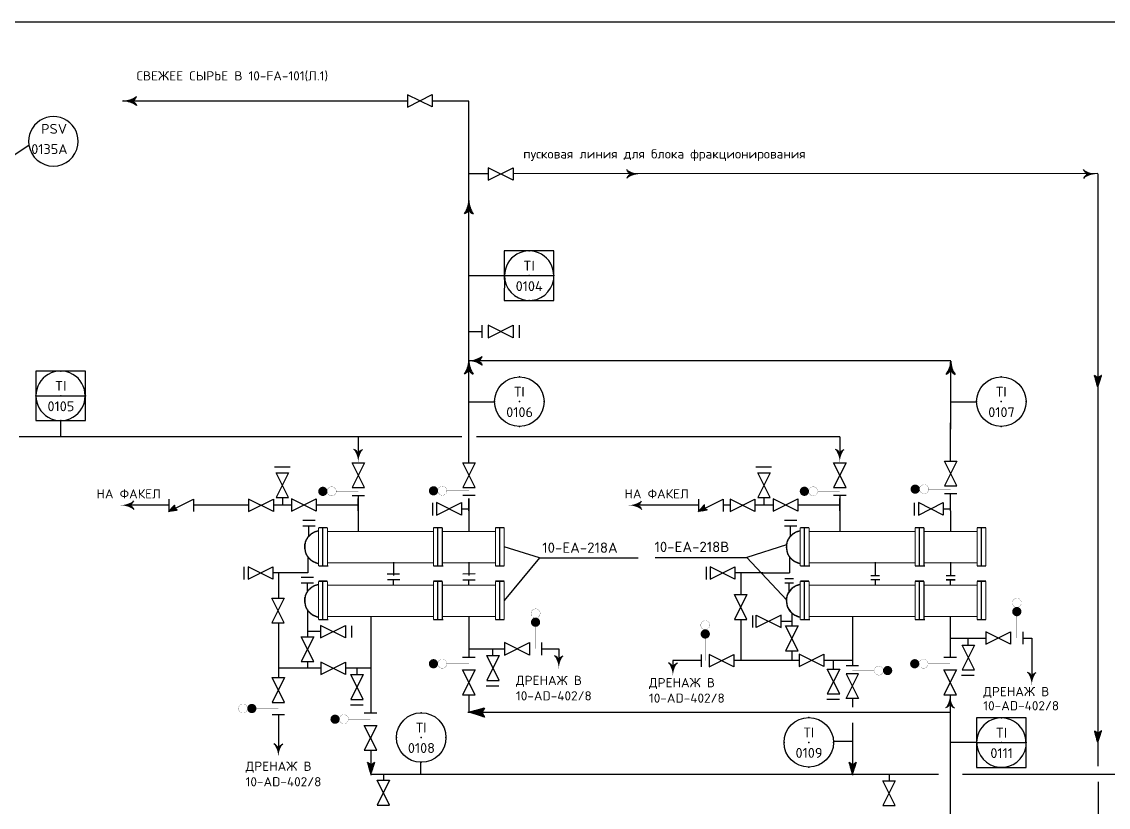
# Model space of a CAD drawing. Extents: x 78 to 490, y 181 to 404.
# Drawn here: x 94.97 to 110.33, y 199.97 to 211.07 of the extents above; entities that cross this region are included whole.
import ezdxf
from ezdxf.enums import TextEntityAlignment as Align

# ---------------------------------------------------------------- set-up
doc = ezdxf.new("R2010")
doc.units = 0
doc.linetypes.add('SDASH', pattern=[0.09375, 0.046875, -0.046875])
doc.layers.get('0').update_dxf_attribs({"linetype": 'CONTINUOUS'})
for name, color, linetype in [('1', 2, 'CONTINUOUS'), ('IN-ATTRIBS', 7, 'CONTINUOUS'), ('IN-EQUIPMENT', 7, 'CONTINUOUS'), ('IN-INST-TAP', 7, 'CONTINUOUS'), ('IN-INSTRUMENT', 7, 'SDASH'), ('IN-MAJ-PROC', 7, 'CONTINUOUS'), ('IN-MIN-PROC', 7, 'CONTINUOUS')]:
    doc.layers.add(name, color=color, linetype=linetype)
doc.styles.add('ATTRIBS', font='SIMPLEX', dxfattribs={"width": 0.8, "height": 0.125})
doc.styles.add('NARROW', font='simplex', dxfattribs={"width": 0.75, "height": 0.1})
doc.styles.add('S1', font='simplex.shx')
doc.styles.add('SIMPLEX', font='SIMPLEX.shx')
pattern_1 = [(45, (-89.60853014, -9.2580214), (-0.00022450640303, 0.00022450640303), []), (135, (-89.60853014, -9.2580214), (-0.00022450640303, -0.00022450640303), [])]

# ---------------------------------------------------------------- blocks, each defined once
blk = doc.blocks.new('BUBTEXT')
at = {"layer": 'IN-ATTRIBS'}
for p in [(0, 0.25), (-0.25, 0), (0, 0), (0.25, 0), (0, -0.25)]:
    blk.add_point(p, dxfattribs=at)
at = {"layer": 'IN-ATTRIBS', "flags": 1}
for tag, style, width, p in [('IDNUM', 'ATTRIBS', 0.8, (0.009, 0.584)), ('DWGNO', 'ATTRIBS', 0.8, (0.003, 0.447)), ('FILENO', 'ATTRIBS', 0.8, (-0.003, 0.311)), ('LOC', 'ATTRIBS', 0.8, (-0.08, -0.422)), ('SIG', 'ATTRIBS', 0.8, (-0.087, -0.563)), ('INSTALL', 'ATTRIBS', 0.8, (-0.087, -0.699)), ('SERV', 'ATTRIBS', 0.8, (-0.083, -0.838)), ('DATE', 'ATTRIBS', 0.8, (-0.088, -0.969)), ('DES', 'NARROW', 0.75, (-0.087, -1.102)), ('CSYS', 'NARROW', 0.75, (-0.087, -1.243))]:
    blk.add_attdef(tag, text='', height=0.1, dxfattribs=dict(at, style=style, width=width)).set_placement(p, align=Align.CENTER)
at = {"layer": 'IN-ATTRIBS', "style": 'ATTRIBS', "flags": 1}
blk.add_attdef('SYSCDI', text='', height=0.1, dxfattribs=at).set_placement((-0.312, 0.312), align=Align.RIGHT)
at = {"layer": 'IN-ATTRIBS', "style": 'S1'}
for tag, p in [('XT', (0.324, 0.257)), ('A1', (0.323, 0.115)), ('A2', (0.323, -0.035)), ('A3', (0.323, -0.185)), ('RES', (0.323, -0.342))]:
    blk.add_attdef(tag, p, '', height=0.1, dxfattribs=at)
at = {"layer": 'IN-ATTRIBS', "style": 'ATTRIBS'}
blk.add_attdef('SYSCDV', text='', height=0.1, dxfattribs=at).set_placement((-0.312, 0.141), align=Align.RIGHT)
at = {"layer": 'IN-ATTRIBS', "style": 'S1'}
for tag, p in [('INSTTYPE', (0, 0.05)), ('TAGNUM', (0.002, -0.156)), ('MD', (0.402, -0.565)), ('SZ', (0.402, -0.696))]:
    blk.add_attdef(tag, text='', height=0.1, dxfattribs=at).set_placement(p, align=Align.CENTER)

msp = doc.modelspace()

# ---------------------------------------------------------------- hatches: boundary and pattern name
h = msp.add_hatch()
h.set_pattern_fill('ANSI37', color=2, scale=0.00014, style=0)
h.set_pattern_definition([(45, (-163.1837673, -94.65793637), (-0.00031430896424, 0.00031430896424), []), (135, (-163.1837673, -94.65793637), (-0.00031430896424, -0.00031430896424), [])])
edge = h.paths.add_edge_path()
edge.add_line((97.132, 204.243), (97.135, 204.196))
edge.add_line((97.051, 204.153), (97.132, 204.243))
edge.add_line((97.135, 204.196), (97.172, 204.174))
edge.add_line((97.172, 204.174), (97.052, 204.154))
h = msp.add_hatch()
h.set_pattern_fill('ANSI37', color=2, scale=0.00014, style=0)
h.set_pattern_definition([(45, (-155.6996817, -94.65730135), (-0.00031430896424, 0.00031430896424), []), (135, (-155.6996817, -94.65730135), (-0.00031430896424, -0.00031430896424), [])])
edge = h.paths.add_edge_path()
edge.add_line((104.616, 204.244), (104.619, 204.197))
edge.add_line((104.535, 204.154), (104.616, 204.244))
edge.add_line((104.619, 204.197), (104.656, 204.175))
edge.add_line((104.656, 204.175), (104.536, 204.155))
at = {"layer": 'IN-MAJ-PROC'}
h = msp.add_hatch(dxfattribs=at)
h.set_pattern_fill('ANSI37', color=3, scale=0.0001, style=0)
h.set_pattern_definition([(45, (-79.33907763, -3.7887376), (-0.00022450640303, 0.00022450640303), []), (135, (-79.33907763, -3.7887376), (-0.00022450640303, -0.00022450640303), [])])
edge = h.paths.add_edge_path()
edge.add_line((110.176, 205.913), (110.229, 206.076))
edge.add_line((110.13, 206.073), (110.174, 205.919))
edge.add_line((110.182, 206.038), (110.13, 206.073))
edge.add_line((110.229, 206.076), (110.182, 206.038))
h = msp.add_hatch(dxfattribs=at)
h.set_pattern_fill('ANSI37', color=3, scale=0.0001, style=0)
h.set_pattern_definition(pattern_1)
edge = h.paths.add_edge_path()
edge.add_line((101.299, 201.317), (101.511, 201.376))
edge.add_line((101.511, 201.376), (101.476, 201.317))
edge.add_line((101.476, 201.317), (101.514, 201.248))
edge.add_line((101.514, 201.248), (101.289, 201.323))
h = msp.add_hatch(dxfattribs=at)
h.set_pattern_fill('ANSI37', color=3, scale=0.0001, style=0)
h.set_pattern_definition([(45, (-79.33907763, -8.81096747), (-0.00022450640303, 0.00022450640303), []), (135, (-79.33907763, -8.81096747), (-0.00022450640303, -0.00022450640303), [])])
edge = h.paths.add_edge_path()
edge.add_line((110.176, 200.891), (110.229, 201.054))
edge.add_line((110.13, 201.051), (110.174, 200.897))
edge.add_line((110.182, 201.016), (110.13, 201.051))
edge.add_line((110.229, 201.054), (110.182, 201.016))
h = msp.add_hatch(dxfattribs=at)
h.set_pattern_fill('ANSI37', color=3, scale=0.0001, style=0)
h.set_pattern_definition(pattern_1)
edge = h.paths.add_edge_path()
edge.add_line((99.907, 200.444), (99.959, 200.607))
edge.add_line((99.86, 200.604), (99.904, 200.45))
edge.add_line((99.913, 200.569), (99.86, 200.604))
edge.add_line((99.959, 200.607), (99.913, 200.569))
h = msp.add_hatch(dxfattribs=at)
h.set_pattern_fill('ANSI37', color=3, scale=0.0001, style=0)
h.set_pattern_definition([(45, (-82.80372145, -9.2580214), (-0.00022450640303, 0.00022450640303), []), (135, (-82.80372145, -9.2580214), (-0.00022450640303, -0.00022450640303), [])])
edge = h.paths.add_edge_path()
edge.add_line((106.712, 200.444), (106.764, 200.607))
edge.add_line((106.665, 200.604), (106.709, 200.45))
edge.add_line((106.718, 200.569), (106.665, 200.604))
edge.add_line((106.764, 200.607), (106.718, 200.569))

# ---------------------------------------------------------------- linework, layer by layer
at = {"color": 6}
for p, q in [((79.948, 211.074), (463.566, 211.074)), ((98.943, 204.029), (99.118, 204.029)), ((105.749, 204.029), (105.924, 204.029)), ((98.943, 203.949), (99.118, 203.949)), ((99.03, 203.806), (99.03, 203.949)), ((101.728, 203.381), (101.728, 203.926)), ((105.749, 203.949), (105.924, 203.949)), ((105.836, 203.806), (105.836, 203.949)), ((106.035, 203.382), (106.035, 203.927)), ((107.66, 203.381), (107.66, 203.926)), ((108.535, 203.381), (108.535, 203.926)), ((100.225, 203.437), (100.226, 203.25)), ((101.292, 203.437), (101.292, 203.25)), ((107.031, 203.437), (107.032, 203.25)), ((108.098, 203.437), (108.098, 203.25)), ((100.137, 203.273), (100.312, 203.273)), ((101.204, 203.274), (101.379, 203.275)), ((98.922, 203.227), (99.097, 203.227)), ((98.922, 203.146), (99.097, 203.146)), ((99.01, 203.02), (99.01, 203.146)), ((99.228, 202.624), (99.228, 203.169)), ((100.141, 203.192), (100.316, 203.192)), ((100.228, 203.106), (100.228, 203.192)), ((101.292, 203.106), (101.292, 203.192)), ((101.728, 202.623), (101.728, 203.168)), ((105.754, 203.204), (105.879, 203.204)), ((105.754, 203.146), (105.879, 203.146)), ((105.816, 203.02), (105.816, 203.146)), ((106.035, 202.624), (106.035, 203.169)), ((106.969, 203.249), (107.094, 203.25)), ((106.972, 203.192), (107.097, 203.192)), ((107.035, 203.106), (107.035, 203.192)), ((107.66, 202.623), (107.66, 203.168)), ((108.036, 203.249), (108.161, 203.25)), ((108.036, 203.192), (108.161, 203.192)), ((108.036, 203.187), (108.161, 203.187)), ((108.098, 203.106), (108.098, 203.192)), ((108.535, 202.623), (108.535, 203.168))]:
    msp.add_line(p, q, dxfattribs=at)
at = {"color": 7, "linetype": 'Continuous'}
for p, q in [((94.869, 209.193), (95.075, 209.33)), ((102.289, 203.5), (101.791, 203.653)), ((105.78, 203.68), (105.218, 203.504)), ((102.289, 203.5), (101.791, 202.895)), ((102.289, 203.5), (103.685, 203.5)), ((103.923, 203.504), (105.218, 203.504)), ((105.78, 202.905), (105.218, 203.504)), ((106.444, 200.909), (106.711, 200.909)), ((100.609, 200.609), (100.609, 200.439))]:
    msp.add_line(p, q, dxfattribs=at)
at = {"linetype": 'Continuous'}
for p, q in [((101.791, 207.486), (102.491, 207.486)), ((95.174, 205.788), (95.874, 205.788)), ((97.132, 204.242), (97.131, 204.242)), ((98.358, 204.242), (98.353, 204.242)), ((98.358, 204.242), (98.353, 204.242)), ((98.966, 204.242), (98.956, 204.242)), ((104.624, 204.242), (104.614, 204.242)), ((104.616, 204.242), (104.615, 204.242)), ((105.161, 204.242), (105.156, 204.242)), ((105.161, 204.242), (105.156, 204.242)), ((105.769, 204.242), (105.76, 204.242)), ((108.347, 202.266), (108.347, 202.36)), ((99.907, 200.967), (99.907, 200.943)), ((108.466, 200.887), (109.166, 200.887))]:
    msp.add_line(p, q, dxfattribs=at)
at = {"color": 2}
for p, q in [((101.291, 206.697), (101.478, 206.697)), ((101.478, 206.609), (101.478, 206.784)), ((102.003, 206.784), (102.003, 206.609)), ((98.545, 204.784), (98.765, 204.784)), ((105.348, 204.784), (105.568, 204.784)), ((98.656, 204.351), (98.657, 204.246)), ((99.641, 204.378), (99.816, 204.378)), ((101.205, 204.386), (101.38, 204.386)), ((105.46, 204.351), (105.46, 204.246)), ((106.445, 204.385), (106.62, 204.385)), ((108.011, 204.409), (108.186, 204.409)), ((97.051, 204.153), (97.401, 204.329)), ((97.051, 204.328), (97.051, 204.153)), ((97.051, 204.153), (97.132, 204.243)), ((97.132, 204.243), (97.135, 204.196)), ((97.135, 204.196), (97.172, 204.174)), ((97.401, 204.329), (97.401, 204.154)), ((100.776, 204.275), (100.776, 204.097)), ((104.535, 204.329), (104.535, 204.154)), ((104.535, 204.154), (104.885, 204.329)), ((104.535, 204.154), (104.616, 204.244)), ((104.616, 204.244), (104.619, 204.197)), ((104.619, 204.197), (104.656, 204.175)), ((104.885, 204.329), (104.885, 204.154)), ((107.584, 204.275), (107.584, 204.097)), ((107.993, 204.19), (108.098, 204.19)), ((97.172, 204.174), (97.052, 204.154)), ((104.656, 204.175), (104.536, 204.155)), ((98.114, 203.37), (98.114, 203.191)), ((104.642, 203.37), (104.642, 203.191)), ((105.302, 202.515), (105.302, 202.683)), ((99.633, 202.539), (99.633, 202.371)), ((109.121, 202.276), (109.121, 202.451)), ((101.631, 202.116), (101.631, 202.21)), ((102.321, 202.125), (102.321, 202.3)), ((101.378, 202.089), (101.203, 202.089)), ((104.577, 201.959), (104.577, 202.134)), ((106.443, 201.925), (106.443, 202.046)), ((108.179, 202.089), (108.004, 202.089)), ((106.621, 201.976), (106.796, 201.976)), ((108.254, 201.841), (108.433, 201.841)), ((101.538, 201.691), (101.716, 201.691)), ((99.619, 201.423), (99.798, 201.423)), ((106.35, 201.5), (106.529, 201.5)), ((98.687, 201.281), (98.512, 201.281)), ((99.989, 201.305), (99.814, 201.305)), ((100.088, 200.354), (100.088, 200.435))]:
    msp.add_line(p, q, dxfattribs=at)
for p, q in [((101.291, 205.702), (101.655, 205.702)), ((108.1, 205.702), (108.464, 205.702)), ((95.524, 205.209), (95.524, 205.438)), ((99.728, 204.164), (99.728, 204.336)), ((105.823, 203.515), (105.823, 203.402))]:
    msp.add_line(p, q)
at = {"color": 3, "linetype": 'Continuous'}
for p, q in [((101.292, 204.841), (101.291, 205.607)), ((108.097, 204.864), (108.097, 205.408)), ((108.098, 204.164), (108.098, 204.409))]:
    msp.add_line(p, q, dxfattribs=at)
at = {"color": 5, "linetype": 'Continuous'}
for p, q in [((97.051, 204.242), (96.497, 204.242)), ((97.82, 204.242), (97.401, 204.242)), ((98.18, 204.242), (97.82, 204.242)), ((98.786, 204.242), (98.53, 204.242)), ((99.73, 204.242), (99.136, 204.242)), ((101.185, 204.19), (101.291, 204.19)), ((104.535, 204.242), (103.672, 204.242)), ((104.984, 204.242), (104.885, 204.242)), ((105.589, 204.242), (105.334, 204.242)), ((106.534, 204.242), (105.939, 204.242)), ((99.016, 203.515), (99.016, 203.402)), ((105.823, 203.458), (105.823, 203.287)), ((99.016, 203.287), (98.523, 203.287)), ((98.6, 203.287), (98.6, 202.929)), ((99.016, 203.402), (99.016, 203.287)), ((105.447, 203.287), (105.051, 203.287)), ((105.136, 203.287), (105.136, 202.979)), ((105.447, 203.287), (105.823, 203.287)), ((99.012, 202.769), (99.012, 202.383)), ((105.855, 202.719), (105.855, 202.536)), ((98.6, 202.579), (98.6, 202.046)), ((105.133, 202.629), (105.133, 202.05)), ((105.702, 202.603), (105.854, 202.603)), ((99.196, 202.455), (99.011, 202.455)), ((108.099, 202.362), (108.596, 202.362)), ((109.121, 202.363), (109.245, 202.363)), ((109.245, 202.363), (109.245, 201.818)), ((101.299, 202.212), (101.796, 202.212)), ((102.322, 202.213), (102.562, 202.213)), ((102.562, 202.213), (102.562, 202.052)), ((105.855, 202.186), (105.855, 202.046)), ((98.6, 202.046), (98.6, 201.806)), ((99.012, 202.033), (99.012, 201.939)), ((104.577, 202.047), (104.174, 202.046)), ((104.174, 202.046), (104.174, 201.951)), ((105.957, 202.046), (105.037, 202.046)), ((106.712, 202.046), (106.307, 202.046)), ((99.199, 201.939), (98.6, 201.939)), ((99.907, 201.939), (99.549, 201.939)), ((99.712, 201.848), (99.712, 201.942)), ((98.6, 201.281), (98.6, 200.807))]:
    msp.add_line(p, q, dxfattribs=at)
at = {"color": 2}
for points in [[(100.773, 209.869), (100.423, 210.043), (100.423, 209.868), (100.773, 210.044)], [(101.566, 208.835), (101.916, 209.01), (101.916, 208.835), (101.566, 209.01)], [(101.566, 206.609), (101.916, 206.784), (101.916, 206.609), (101.566, 206.784)], [(99.816, 204.491), (99.641, 204.841), (99.816, 204.841), (99.641, 204.491)], [(101.38, 204.491), (101.205, 204.841), (101.38, 204.841), (101.205, 204.491)], [(106.62, 204.491), (106.445, 204.841), (106.62, 204.841), (106.445, 204.491)], [(108.186, 204.514), (108.011, 204.864), (108.186, 204.864), (108.011, 204.514)], [(98.744, 204.351), (98.569, 204.701), (98.744, 204.701), (98.569, 204.351)], [(105.547, 204.351), (105.372, 204.701), (105.547, 204.701), (105.372, 204.351)], [(98.53, 204.153), (98.18, 204.328), (98.18, 204.153), (98.53, 204.328)], [(99.136, 204.157), (98.786, 204.331), (98.786, 204.156), (99.136, 204.332)], [(100.835, 204.103), (101.185, 204.278), (101.185, 204.103), (100.835, 204.278)], [(105.334, 204.153), (104.984, 204.328), (104.984, 204.153), (105.334, 204.328)], [(105.94, 204.157), (105.589, 204.331), (105.59, 204.156), (105.939, 204.332)], [(107.643, 204.103), (107.993, 204.278), (107.993, 204.103), (107.643, 204.278)], [(98.173, 203.197), (98.523, 203.372), (98.523, 203.197), (98.173, 203.372)], [(104.701, 203.197), (105.051, 203.372), (105.051, 203.197), (104.701, 203.372)], [(105.22, 202.629), (105.045, 202.979), (105.22, 202.979), (105.045, 202.629)], [(98.683, 202.579), (98.508, 202.929), (98.683, 202.929), (98.508, 202.579)], [(105.702, 202.69), (105.352, 202.515), (105.352, 202.69), (105.702, 202.515)], [(99.196, 202.368), (99.546, 202.543), (99.546, 202.368), (99.196, 202.543)], [(105.942, 202.186), (105.767, 202.536), (105.942, 202.536), (105.767, 202.186)], [(99.099, 202.033), (98.924, 202.383), (99.099, 202.383), (98.924, 202.033)], [(108.946, 202.276), (108.596, 202.451), (108.596, 202.276), (108.946, 202.451)], [(102.146, 202.125), (101.796, 202.3), (101.796, 202.125), (102.146, 202.3)], [(108.435, 201.916), (108.26, 202.266), (108.435, 202.266), (108.26, 201.916)], [(101.718, 201.766), (101.543, 202.116), (101.718, 202.116), (101.543, 201.766)], [(104.687, 201.959), (105.037, 202.134), (105.037, 201.959), (104.687, 202.134)], [(105.957, 201.961), (106.307, 202.136), (106.307, 201.961), (105.957, 202.136)], [(99.199, 201.851), (99.549, 202.026), (99.549, 201.851), (99.199, 202.026)], [(101.378, 201.564), (101.203, 201.914), (101.378, 201.914), (101.203, 201.564)], [(106.531, 201.575), (106.356, 201.925), (106.531, 201.925), (106.356, 201.575)], [(108.179, 201.564), (108.004, 201.914), (108.179, 201.914), (108.004, 201.564)], [(98.687, 201.456), (98.512, 201.806), (98.687, 201.806), (98.512, 201.456)], [(99.799, 201.498), (99.624, 201.848), (99.799, 201.848), (99.624, 201.498)], [(106.621, 201.511), (106.796, 201.861), (106.621, 201.861), (106.796, 201.511)], [(99.989, 200.78), (99.814, 201.13), (99.989, 201.13), (99.814, 200.78)], [(100.17, 200.004), (99.995, 200.354), (100.17, 200.354), (99.995, 200.004)], [(107.314, 199.999), (107.139, 200.349), (107.314, 200.349), (107.139, 199.999)]]:
    msp.add_lwpolyline(points, close=True, dxfattribs=at)
for points in [[(102.491, 207.432), (102.491, 207.836), (101.791, 207.836), (101.791, 207.432)], [(101.795, 207.486), (101.791, 207.136), (102.491, 207.136), (102.491, 207.432)], [(95.874, 205.734), (95.874, 206.138), (95.174, 206.138), (95.174, 205.734)], [(95.174, 205.734), (95.174, 205.438), (95.874, 205.438), (95.874, 205.734)], [(109.166, 200.833), (109.166, 201.237), (108.466, 201.237), (108.466, 200.833)], [(108.466, 200.833), (108.466, 200.537), (109.166, 200.537), (109.166, 200.833)]]:
    msp.add_lwpolyline(points)
for points, const_width in [([(99.228, 204.405, 1), (99.228, 204.47, 1)], 0.065), ([(99.353, 204.374, 1), (99.353, 204.502, 1)], 0.0025), ([(100.792, 204.413, 1), (100.792, 204.478, 1)], 0.065), ([(100.917, 204.382, 1), (100.917, 204.51, 1)], 0.0025), ([(106.032, 204.406, 1), (106.032, 204.471, 1)], 0.065), ([(106.157, 204.375, 1), (106.157, 204.502, 1)], 0.0025), ([(107.598, 204.436, 1), (107.598, 204.501, 1)], 0.065), ([(107.723, 204.405, 1), (107.723, 204.532, 1)], 0.0025), ([(109.098, 202.863, 1), (108.97, 202.863, 1)], 0.0025), ([(109.066, 202.738, 1), (109.001, 202.738, 1)], 0.065), ([(102.298, 202.713, 1), (102.17, 202.713, 1)], 0.0025), ([(102.266, 202.588, 1), (102.201, 202.588, 1)], 0.065), ([(104.568, 202.547, -1), (104.696, 202.547, -1)], 0.0025), ([(104.599, 202.422, -1), (104.664, 202.422, -1)], 0.065), ([(100.791, 201.969, 1), (100.791, 202.034, 1)], 0.065), ([(100.916, 201.938, 1), (100.916, 202.065, 1)], 0.0025), ([(107.591, 201.969, 1), (107.591, 202.034, 1)], 0.065), ([(107.716, 201.938, 1), (107.716, 202.065, 1)], 0.0025), ([(107.083, 201.841, -1), (107.083, 201.969, -1)], 0.0025), ([(107.208, 201.873, -1), (107.208, 201.938, -1)], 0.065), ([(98.1, 201.305, -1), (98.1, 201.433, -1)], 0.0025), ([(98.225, 201.336, -1), (98.225, 201.401, -1)], 0.065), ([(99.401, 201.185, 1), (99.401, 201.25, 1)], 0.065), ([(99.526, 201.154, 1), (99.526, 201.282, 1)], 0.0025)]:
    msp.add_lwpolyline(points, format="xyb", close=True, dxfattribs=dict(at, const_width=const_width))
at = {"color": 2, "const_width": 0.005}
for points in [[(99.416, 204.438), (99.728, 204.438)], [(100.98, 204.446), (101.292, 204.446)], [(106.22, 204.439), (106.532, 204.439)], [(107.786, 204.468), (108.098, 204.468)], [(109.034, 202.676), (109.034, 202.363)], [(102.234, 202.525), (102.234, 202.213)], [(104.632, 202.359), (104.632, 202.047)], [(100.978, 202.002), (101.291, 202.002)], [(107.021, 201.905), (106.708, 201.905)], [(107.779, 202.002), (108.091, 202.002)], [(98.287, 201.369), (98.6, 201.369)], [(99.589, 201.218), (99.901, 201.218)]]:
    msp.add_lwpolyline(points, dxfattribs=at)
at = {"color": 5, "linetype": 'Continuous'}
for points in [[(96.494, 204.242, 0.206864), (96.556, 204.304)], [(96.494, 204.242, -0.206864), (96.556, 204.179)], [(103.669, 204.242, 0.206864), (103.732, 204.304)], [(103.669, 204.242, -0.206864), (103.732, 204.179)], [(102.562, 202.05, 0.206864), (102.499, 202.113)], [(102.562, 202.05, -0.206864), (102.624, 202.113)], [(104.174, 201.95, 0.206864), (104.112, 202.013)], [(104.174, 201.95, -0.206864), (104.237, 202.013)], [(109.245, 201.817, 0.206864), (109.182, 201.879)], [(109.245, 201.817, -0.206864), (109.307, 201.879)], [(98.6, 200.805, 0.206864), (98.537, 200.868)], [(98.6, 200.805, -0.206864), (98.662, 200.868)]]:
    msp.add_lwpolyline(points, format="xyb", dxfattribs=at)
at = {"color": 6, "linetype": 'Continuous', "const_width": 0.02}
for points in [[(99.162, 203.877), (99.151, 203.876), (99.141, 203.872), (99.129, 203.87), (99.119, 203.867), (99.109, 203.863), (99.098, 203.857), (99.089, 203.852), (99.078, 203.843), (99.069, 203.841), (99.061, 203.832), (99.052, 203.826), (99.047, 203.82), (99.041, 203.814), (99.035, 203.81), (99.029, 203.802), (99.023, 203.798), (99.017, 203.789), (99.011, 203.78), (99.007, 203.771), (99.001, 203.765), (98.995, 203.756), (98.992, 203.745), (98.986, 203.733), (98.98, 203.719), (98.98, 203.709), (98.979, 203.7), (98.973, 203.693), (98.974, 203.68), (98.974, 203.671), (98.974, 203.663), (98.974, 203.656), (98.973, 203.649), (98.974, 203.637), (98.974, 203.627), (98.977, 203.618), (98.979, 203.606), (98.979, 203.598), (98.982, 203.59), (98.984, 203.573), (98.989, 203.562), (98.993, 203.55), (98.999, 203.541), (99.004, 203.531), (99.008, 203.522), (99.015, 203.514), (99.02, 203.506), (99.027, 203.497), (99.035, 203.491), (99.042, 203.483), (99.048, 203.476), (99.058, 203.467), (99.069, 203.46), (99.079, 203.452), (99.088, 203.446), (99.1, 203.441), (99.116, 203.435), (99.128, 203.429), (99.143, 203.423), (99.157, 203.42), (99.165, 203.415)], [(99.292, 203.926), (99.167, 203.926)], [(100.916, 203.926), (100.791, 203.926)], [(99.307, 203.381), (99.167, 203.381)], [(100.931, 203.381), (100.791, 203.381)], [(100.916, 203.168), (100.791, 203.168)]]:
    msp.add_lwpolyline(points, dxfattribs=at)
at = {"color": 6}
for points, const_width in [([(99.167, 203.926), (99.167, 203.381)], 0.015), ([(100.787, 203.87), (99.287, 203.87)], 0.015), ([(99.292, 203.381), (99.292, 203.926)], 0.015), ([(100.791, 203.926), (100.791, 203.381)], 0.015), ([(101.662, 203.87), (100.912, 203.87)], 0.015), ([(100.916, 203.381), (100.916, 203.926)], 0.015), ([(101.791, 203.926), (101.666, 203.926)], 0.02), ([(101.666, 203.926), (101.666, 203.381)], 0.015), ([(101.791, 203.381), (101.791, 203.926)], 0.015), ([(105.968, 203.877), (105.957, 203.876), (105.947, 203.872), (105.935, 203.87), (105.925, 203.867), (105.915, 203.863), (105.904, 203.857), (105.895, 203.852), (105.884, 203.843), (105.875, 203.841), (105.867, 203.832), (105.859, 203.826), (105.853, 203.82), (105.847, 203.814), (105.841, 203.81), (105.835, 203.802), (105.829, 203.798), (105.823, 203.789), (105.817, 203.78), (105.813, 203.771), (105.807, 203.765), (105.801, 203.756), (105.798, 203.745), (105.792, 203.733), (105.786, 203.719), (105.786, 203.709), (105.785, 203.7), (105.779, 203.693), (105.78, 203.68), (105.78, 203.671), (105.78, 203.663), (105.78, 203.656), (105.779, 203.649), (105.78, 203.637), (105.78, 203.627), (105.783, 203.618), (105.785, 203.606), (105.785, 203.598), (105.788, 203.59), (105.791, 203.573), (105.795, 203.562), (105.799, 203.55), (105.805, 203.541), (105.81, 203.531), (105.814, 203.522), (105.822, 203.514), (105.826, 203.506), (105.833, 203.497), (105.841, 203.491), (105.848, 203.483), (105.854, 203.476), (105.864, 203.467), (105.875, 203.46), (105.885, 203.452), (105.894, 203.446), (105.906, 203.441), (105.922, 203.435), (105.934, 203.429), (105.949, 203.423), (105.963, 203.42), (105.971, 203.415)], 0.02), ([(106.098, 203.926), (105.973, 203.926)], 0.02), ([(105.973, 203.926), (105.973, 203.381)], 0.015), ([(107.593, 203.87), (106.093, 203.87)], 0.015), ([(106.098, 203.381), (106.098, 203.926)], 0.015), ([(107.722, 203.926), (107.597, 203.926)], 0.02), ([(107.597, 203.926), (107.597, 203.381)], 0.015), ([(108.468, 203.87), (107.718, 203.87)], 0.015), ([(107.722, 203.381), (107.722, 203.926)], 0.015), ([(108.597, 203.926), (108.472, 203.926)], 0.02), ([(108.472, 203.926), (108.472, 203.381)], 0.015), ([(108.597, 203.381), (108.597, 203.926)], 0.015), ([(100.799, 203.428), (99.299, 203.428)], 0.015), ([(101.674, 203.428), (100.924, 203.428)], 0.015), ([(107.605, 203.428), (106.105, 203.428)], 0.015), ([(108.48, 203.428), (107.73, 203.428)], 0.015), ([(101.791, 203.381), (101.666, 203.381)], 0.02), ([(106.113, 203.381), (105.973, 203.381)], 0.02), ([(107.737, 203.381), (107.597, 203.381)], 0.02), ([(108.597, 203.381), (108.472, 203.381)], 0.02), ([(99.162, 203.119), (99.151, 203.118), (99.141, 203.113), (99.129, 203.112), (99.119, 203.109), (99.109, 203.105), (99.098, 203.099), (99.089, 203.094), (99.078, 203.085), (99.069, 203.083), (99.061, 203.074), (99.052, 203.068), (99.047, 203.062), (99.041, 203.056), (99.035, 203.052), (99.029, 203.044), (99.023, 203.04), (99.017, 203.031), (99.011, 203.022), (99.007, 203.013), (99.001, 203.007), (98.995, 202.998), (98.992, 202.987), (98.986, 202.975), (98.98, 202.961), (98.98, 202.951), (98.979, 202.942), (98.973, 202.935), (98.974, 202.922), (98.974, 202.913), (98.974, 202.905), (98.974, 202.898), (98.973, 202.891), (98.974, 202.879), (98.974, 202.869), (98.977, 202.86), (98.979, 202.848), (98.979, 202.84), (98.982, 202.832), (98.984, 202.815), (98.989, 202.804), (98.993, 202.792), (98.999, 202.783), (99.004, 202.773), (99.008, 202.764), (99.015, 202.756), (99.02, 202.748), (99.027, 202.739), (99.035, 202.733), (99.042, 202.725), (99.048, 202.718), (99.058, 202.709), (99.069, 202.702), (99.079, 202.694), (99.088, 202.688), (99.1, 202.683), (99.116, 202.677), (99.128, 202.671), (99.143, 202.665), (99.157, 202.662), (99.165, 202.657)], 0.02), ([(99.292, 203.168), (99.167, 203.168)], 0.02), ([(99.167, 203.168), (99.167, 202.623)], 0.015), ([(100.787, 203.112), (99.287, 203.112)], 0.015), ([(99.292, 202.623), (99.292, 203.168)], 0.015), ([(100.791, 203.168), (100.791, 202.623)], 0.015), ([(101.662, 203.112), (100.912, 203.112)], 0.015), ([(100.916, 202.623), (100.916, 203.168)], 0.015), ([(101.791, 203.168), (101.666, 203.168)], 0.02), ([(101.666, 203.168), (101.666, 202.623)], 0.015), ([(101.791, 202.623), (101.791, 203.168)], 0.015), ([(105.968, 203.119), (105.957, 203.118), (105.947, 203.113), (105.935, 203.112), (105.925, 203.109), (105.915, 203.105), (105.904, 203.099), (105.895, 203.094), (105.884, 203.085), (105.875, 203.083), (105.867, 203.074), (105.859, 203.068), (105.853, 203.062), (105.847, 203.056), (105.841, 203.052), (105.835, 203.044), (105.829, 203.04), (105.823, 203.031), (105.817, 203.022), (105.813, 203.013), (105.807, 203.007), (105.801, 202.998), (105.798, 202.987), (105.792, 202.975), (105.786, 202.961), (105.786, 202.951), (105.785, 202.942), (105.779, 202.935), (105.78, 202.922), (105.78, 202.913), (105.78, 202.905), (105.78, 202.898), (105.779, 202.891), (105.78, 202.879), (105.78, 202.869), (105.783, 202.86), (105.785, 202.848), (105.785, 202.84), (105.788, 202.832), (105.791, 202.815), (105.795, 202.804), (105.799, 202.792), (105.805, 202.783), (105.81, 202.773), (105.814, 202.764), (105.822, 202.756), (105.826, 202.748), (105.833, 202.739), (105.841, 202.733), (105.848, 202.725), (105.854, 202.718), (105.864, 202.709), (105.875, 202.702), (105.885, 202.694), (105.894, 202.688), (105.906, 202.683), (105.922, 202.677), (105.934, 202.671), (105.949, 202.665), (105.963, 202.662), (105.971, 202.657)], 0.02), ([(106.098, 203.168), (105.973, 203.168)], 0.02), ([(105.973, 203.168), (105.973, 202.623)], 0.015), ([(107.593, 203.112), (106.093, 203.112)], 0.015), ([(106.098, 202.623), (106.098, 203.168)], 0.015), ([(107.722, 203.168), (107.597, 203.168)], 0.02), ([(107.597, 203.168), (107.597, 202.623)], 0.015), ([(108.468, 203.112), (107.718, 203.112)], 0.015), ([(107.722, 202.623), (107.722, 203.168)], 0.015), ([(108.597, 203.168), (108.472, 203.168)], 0.02), ([(108.472, 203.168), (108.472, 202.623)], 0.015), ([(108.597, 202.623), (108.597, 203.168)], 0.015), ([(100.799, 202.67), (99.299, 202.67)], 0.015), ([(101.674, 202.67), (100.924, 202.67)], 0.015), ([(107.605, 202.67), (106.105, 202.67)], 0.015), ([(108.48, 202.67), (107.73, 202.67)], 0.015), ([(99.307, 202.623), (99.167, 202.623)], 0.02), ([(100.931, 202.623), (100.791, 202.623)], 0.02), ([(101.791, 202.623), (101.666, 202.623)], 0.02), ([(106.113, 202.623), (105.973, 202.623)], 0.02), ([(107.737, 202.623), (107.597, 202.623)], 0.02), ([(108.597, 202.623), (108.472, 202.623)], 0.02)]:
    msp.add_lwpolyline(points, dxfattribs=dict(at, const_width=const_width))
for centre in [(102.005, 205.705), (108.814, 205.705), (100.618, 200.959), (106.094, 200.89)]:
    msp.add_circle(centre, 0.35)
for centre, radius, start, end in [((95.421, 209.384), 0.35, 351.1529, 188.8471), ((95.421, 209.384), 0.35, 188.8471, 351.1529), ((102.143, 207.488), 0.348, 359.6296, 180.3704), ((102.145, 207.485), 0.35, 179.7949, 351.358), ((95.522, 205.786), 0.348, 179.5934, 0.4066), ((108.814, 200.889), 0.348, 359.6296, 180.3704), ((108.818, 200.89), 0.352, 179.694, 350.7796)]:
    msp.add_arc(centre, radius, start, end)
at = {"color": 7}
msp.add_arc((95.522, 205.79), 0.348, 359.6548, 180.3452, dxfattribs=at)
at = {"linetype": 'Continuous'}
for centre, start, end in [((99.206, 203.649), 275.3655, 275.5773), ((106.012, 203.649), 275.3655, 275.5773), ((106.012, 202.891), 101.9311, 260.339), ((99.206, 202.891), 275.3655, 275.5773), ((106.012, 202.891), 275.3655, 275.5773)]:
    msp.add_arc(centre, 0.234, start, end, dxfattribs=at)
at = {"color": 3}
for points in [[(103.712, 208.923), (103.587, 208.923), (103.672, 208.926), (103.57, 208.931)], [(103.712, 208.923), (103.587, 208.923), (103.672, 208.919), (103.57, 208.915)], [(110.165, 208.923), (110.04, 208.923), (110.125, 208.926), (110.024, 208.931)], [(110.165, 208.923), (110.04, 208.923), (110.125, 208.919), (110.024, 208.915)]]:
    msp.add_solid(points, dxfattribs=at)
at = {"color": 5, "linetype": 'Continuous'}
for points in [[(96.369, 204.242), (96.494, 204.242), (96.408, 204.245), (96.51, 204.25)], [(96.369, 204.242), (96.494, 204.242), (96.408, 204.238), (96.51, 204.234)], [(96.408, 204.245), (96.51, 204.25), (96.448, 204.253), (96.525, 204.26)], [(96.408, 204.238), (96.51, 204.234), (96.448, 204.23), (96.525, 204.223)], [(96.448, 204.253), (96.525, 204.26), (96.486, 204.266), (96.537, 204.273)], [(96.448, 204.23), (96.525, 204.223), (96.486, 204.218), (96.537, 204.21)], [(96.486, 204.218), (96.537, 204.21), (96.522, 204.201), (96.548, 204.196)], [(96.522, 204.201), (96.548, 204.196), (96.556, 204.179)], [(103.544, 204.242), (103.669, 204.242), (103.584, 204.245), (103.686, 204.25)], [(103.544, 204.242), (103.669, 204.242), (103.584, 204.238), (103.686, 204.234)], [(103.584, 204.245), (103.686, 204.25), (103.624, 204.253), (103.7, 204.26)], [(103.584, 204.238), (103.686, 204.234), (103.624, 204.23), (103.7, 204.223)], [(103.624, 204.253), (103.7, 204.26), (103.662, 204.266), (103.713, 204.273)], [(103.624, 204.23), (103.7, 204.223), (103.662, 204.218), (103.713, 204.21)], [(103.662, 204.266), (103.713, 204.273), (103.698, 204.283), (103.724, 204.288)], [(103.662, 204.218), (103.713, 204.21), (103.698, 204.201), (103.724, 204.196)], [(103.698, 204.283), (103.724, 204.288), (103.732, 204.304)], [(103.698, 204.201), (103.724, 204.196), (103.732, 204.179)], [(102.521, 202.079), (102.516, 202.105), (102.499, 202.113)], [(102.538, 202.043), (102.53, 202.094), (102.521, 202.079), (102.516, 202.105)], [(102.551, 202.005), (102.543, 202.082), (102.538, 202.043), (102.53, 202.094)], [(102.559, 201.965), (102.554, 202.067), (102.551, 202.005), (102.543, 202.082)], [(102.562, 201.925), (102.562, 202.05), (102.559, 201.965), (102.554, 202.067)], [(102.562, 201.925), (102.562, 202.05), (102.565, 201.965), (102.57, 202.067)], [(102.565, 201.965), (102.57, 202.067), (102.573, 202.005), (102.581, 202.082)], [(102.573, 202.005), (102.581, 202.082), (102.586, 202.043), (102.593, 202.094)], [(102.586, 202.043), (102.593, 202.094), (102.603, 202.079), (102.608, 202.105)], [(102.603, 202.079), (102.608, 202.105), (102.624, 202.113)], [(104.133, 201.979), (104.128, 202.005), (104.112, 202.013)], [(104.15, 201.942), (104.143, 201.994), (104.133, 201.979), (104.128, 202.005)], [(104.163, 201.904), (104.156, 201.981), (104.15, 201.942), (104.143, 201.994)], [(104.171, 201.865), (104.166, 201.966), (104.163, 201.904), (104.156, 201.981)], [(104.174, 201.825), (104.174, 201.95), (104.171, 201.865), (104.166, 201.966)], [(104.174, 201.825), (104.174, 201.95), (104.178, 201.865), (104.182, 201.966)], [(104.178, 201.865), (104.182, 201.966), (104.186, 201.904), (104.193, 201.981)], [(104.186, 201.904), (104.193, 201.981), (104.198, 201.942), (104.206, 201.994)], [(104.198, 201.942), (104.206, 201.994), (104.216, 201.979), (104.221, 202.005)], [(104.216, 201.979), (104.221, 202.005), (104.237, 202.013)], [(109.204, 201.846), (109.199, 201.871), (109.182, 201.879)], [(109.286, 201.846), (109.291, 201.871), (109.307, 201.879)], [(109.221, 201.809), (109.213, 201.861), (109.204, 201.846), (109.199, 201.871)], [(109.233, 201.771), (109.226, 201.848), (109.221, 201.809), (109.213, 201.861)], [(109.242, 201.732), (109.237, 201.833), (109.233, 201.771), (109.226, 201.848)], [(109.245, 201.692), (109.245, 201.817), (109.242, 201.732), (109.237, 201.833)], [(109.245, 201.692), (109.245, 201.817), (109.248, 201.732), (109.253, 201.833)], [(109.248, 201.732), (109.253, 201.833), (109.256, 201.771), (109.263, 201.848)], [(109.256, 201.771), (109.263, 201.848), (109.269, 201.809), (109.276, 201.861)], [(109.269, 201.809), (109.276, 201.861), (109.286, 201.846), (109.291, 201.871)], [(98.558, 200.834), (98.553, 200.86), (98.537, 200.868)], [(98.576, 200.798), (98.568, 200.849), (98.558, 200.834), (98.553, 200.86)], [(98.588, 200.76), (98.581, 200.836), (98.576, 200.798), (98.568, 200.849)], [(98.596, 200.72), (98.592, 200.822), (98.588, 200.76), (98.581, 200.836)], [(98.6, 200.68), (98.6, 200.805), (98.596, 200.72), (98.592, 200.822)], [(98.6, 200.68), (98.6, 200.805), (98.603, 200.72), (98.608, 200.822)], [(98.603, 200.72), (98.608, 200.822), (98.611, 200.76), (98.618, 200.836)], [(98.611, 200.76), (98.618, 200.836), (98.624, 200.798), (98.631, 200.849)], [(98.624, 200.798), (98.631, 200.849), (98.641, 200.834), (98.646, 200.86)], [(98.641, 200.834), (98.646, 200.86), (98.662, 200.868)]]:
    msp.add_solid(points, dxfattribs=at)
at = {"color": 5}
for points in [[(96.486, 204.266), (96.537, 204.273), (96.522, 204.283), (96.548, 204.288)], [(96.522, 204.283), (96.548, 204.288), (96.556, 204.304)]]:
    msp.add_solid(points, dxfattribs=at)
at = {"layer": '1', "color": 6}
for p, q in [((99.228, 203.382), (99.228, 203.927)), ((100.853, 203.381), (100.853, 203.926)), ((100.853, 202.623), (100.853, 203.168))]:
    msp.add_line(p, q, dxfattribs=at)
at = {"layer": 'IN-EQUIPMENT', "color": 7}
for p, q in [((101.292, 204.337), (101.292, 204.164)), ((106.532, 204.385), (106.532, 204.164))]:
    msp.add_line(p, q, dxfattribs=at)
at = {"layer": 'IN-EQUIPMENT', "color": 6}
msp.add_line((101.204, 203.187), (101.379, 203.187), dxfattribs=at)
at = {"layer": 'IN-INST-TAP', "color": 7}
for p, q in [((101.291, 207.486), (101.791, 207.486)), ((108.466, 200.887), (108.091, 200.887))]:
    msp.add_line(p, q, dxfattribs=at)
at = {"layer": 'IN-MAJ-PROC', "color": 3}
for p, q in [((100.423, 209.951), (96.399, 209.951)), ((101.291, 209.951), (100.773, 209.951)), ((101.291, 206.28), (101.291, 209.951)), ((101.566, 208.923), (101.291, 208.924)), ((110.18, 208.931), (101.916, 208.924)), ((110.181, 200.554), (110.182, 208.923)), ((108.1, 206.28), (101.291, 206.28)), ((101.291, 205.595), (101.291, 206.159)), ((108.1, 205.314), (108.1, 206.154)), ((110.182, 206.038), (110.13, 206.073)), ((110.13, 206.073), (110.174, 205.919)), ((110.176, 205.913), (110.229, 206.076)), ((110.229, 206.076), (110.182, 206.038)), ((101.191, 205.209), (94.936, 205.209)), ((99.728, 205.209), (99.728, 204.963)), ((106.532, 205.209), (101.398, 205.209)), ((106.532, 205.209), (106.532, 204.963)), ((99.728, 204.378), (99.728, 204.164)), ((101.292, 204.164), (101.292, 204.336)), ((106.532, 204.164), (106.532, 204.336)), ((99.728, 204.164), (99.728, 203.87)), ((101.292, 204.164), (101.292, 203.87)), ((106.532, 204.164), (106.532, 203.87)), ((108.098, 204.164), (108.098, 203.87)), ((99.907, 202.67), (99.907, 201.305)), ((101.292, 202.67), (101.291, 202.089)), ((106.712, 202.67), (106.712, 201.976)), ((108.093, 202.67), (108.091, 202.089)), ((101.291, 201.564), (101.291, 201.314)), ((106.712, 201.511), (106.712, 201.386)), ((108.091, 201.564), (108.091, 201.314)), ((108.091, 201.314), (101.276, 201.314)), ((101.514, 201.248), (101.289, 201.323)), ((101.299, 201.317), (101.511, 201.376)), ((101.511, 201.376), (101.476, 201.317)), ((101.476, 201.317), (101.514, 201.248)), ((108.091, 201.314), (108.091, 187.756)), ((106.712, 201.167), (106.712, 200.69)), ((110.13, 201.051), (110.174, 200.897)), ((110.182, 201.016), (110.13, 201.051)), ((110.176, 200.891), (110.229, 201.054)), ((110.229, 201.054), (110.182, 201.016)), ((99.907, 200.78), (99.907, 200.429)), ((106.712, 200.739), (106.712, 200.429)), ((99.86, 200.604), (99.904, 200.45)), ((99.913, 200.569), (99.86, 200.604)), ((99.907, 200.444), (99.959, 200.607)), ((99.959, 200.607), (99.913, 200.569)), ((106.718, 200.569), (106.665, 200.604)), ((106.665, 200.604), (106.709, 200.45)), ((106.712, 200.444), (106.764, 200.607)), ((106.764, 200.607), (106.718, 200.569)), ((99.907, 200.439), (106.33, 200.44)), ((106.291, 200.439), (107.926, 200.439)), ((108.265, 200.439), (110.772, 200.439)), ((110.184, 200.332), (110.184, 187.59))]:
    msp.add_line(p, q, dxfattribs=at)
for points in [[(96.408, 209.954, 0.150368), (96.596, 210.017)], [(96.533, 209.954, 0.206864), (96.596, 210.017)], [(96.533, 209.954, -0.206864), (96.596, 209.892)], [(103.587, 208.923, -0.206864), (103.524, 208.985)], [(110.04, 208.923, -0.206864), (109.977, 208.985)], [(103.587, 208.923, 0.206864), (103.524, 208.86)], [(110.04, 208.923, 0.206864), (109.977, 208.86)], [(101.291, 208.547, 0.150368), (101.353, 208.359)], [(101.291, 208.422, -0.206864), (101.228, 208.359)], [(101.291, 208.422, 0.206864), (101.353, 208.359)], [(101.291, 206.283, 0.150368), (101.478, 206.345)], [(101.416, 206.283, 0.206864), (101.478, 206.345)], [(101.291, 206.283, 0.150368), (101.353, 206.095)], [(101.416, 206.283, -0.206864), (101.478, 206.22)], [(108.1, 206.278, 0.150368), (108.162, 206.09)], [(101.291, 206.158, -0.206864), (101.228, 206.095)], [(101.291, 206.158, 0.206864), (101.353, 206.095)], [(108.1, 206.153, -0.206864), (108.037, 206.09)], [(108.1, 206.153, 0.206864), (108.162, 206.09)], [(99.728, 204.966, 0.206864), (99.666, 205.029)], [(99.728, 204.966, -0.206864), (99.791, 205.029)], [(106.532, 204.966, 0.206864), (106.47, 205.029)], [(106.532, 204.966, -0.206864), (106.595, 205.029)], [(108.089, 201.439, -0.206864), (108.027, 201.377)], [(108.089, 201.439, 0.206864), (108.152, 201.377)]]:
    msp.add_lwpolyline(points, format="xyb", dxfattribs=at)
for centre, start, end in [((96.4, 209.618), 54.4623, 88.6678), ((100.955, 208.555), 324.4623, 358.6678), ((100.955, 206.291), 324.4623, 358.6678), ((101.283, 205.947), 54.4623, 88.6678), ((107.764, 206.286), 324.4623, 358.6678)]:
    msp.add_arc(centre, 0.336, start, end, dxfattribs=at)
for points in [[(96.562, 209.995), (96.588, 210), (96.596, 210.017)], [(96.408, 209.954), (96.533, 209.954), (96.448, 209.958), (96.549, 209.962)], [(96.408, 209.954), (96.533, 209.954), (96.448, 209.951), (96.549, 209.946)], [(96.448, 209.958), (96.549, 209.962), (96.487, 209.966), (96.564, 209.973)], [(96.448, 209.951), (96.549, 209.946), (96.487, 209.943), (96.564, 209.936)], [(96.487, 209.966), (96.564, 209.973), (96.525, 209.978), (96.577, 209.986)], [(96.487, 209.943), (96.564, 209.936), (96.525, 209.93), (96.577, 209.923)], [(96.525, 209.978), (96.577, 209.986), (96.562, 209.995), (96.588, 210)], [(96.525, 209.93), (96.577, 209.923), (96.562, 209.913), (96.588, 209.908)], [(96.562, 209.913), (96.588, 209.908), (96.596, 209.892)], [(103.558, 208.964), (103.532, 208.969), (103.524, 208.985)], [(103.594, 208.947), (103.543, 208.954), (103.558, 208.964), (103.532, 208.969)], [(103.632, 208.934), (103.556, 208.941), (103.594, 208.947), (103.543, 208.954)], [(103.672, 208.926), (103.57, 208.931), (103.632, 208.934), (103.556, 208.941)], [(110.011, 208.964), (109.986, 208.969), (109.977, 208.985)], [(110.048, 208.947), (109.996, 208.954), (110.011, 208.964), (109.986, 208.969)], [(110.086, 208.934), (110.009, 208.941), (110.048, 208.947), (109.996, 208.954)], [(110.125, 208.926), (110.024, 208.931), (110.086, 208.934), (110.009, 208.941)], [(103.558, 208.881), (103.532, 208.876), (103.524, 208.86)], [(103.594, 208.899), (103.543, 208.891), (103.558, 208.881), (103.532, 208.876)], [(103.632, 208.911), (103.556, 208.904), (103.594, 208.899), (103.543, 208.891)], [(103.672, 208.919), (103.57, 208.915), (103.632, 208.911), (103.556, 208.904)], [(110.011, 208.881), (109.986, 208.876), (109.977, 208.86)], [(110.048, 208.899), (109.996, 208.891), (110.011, 208.881), (109.986, 208.876)], [(110.086, 208.911), (110.009, 208.904), (110.048, 208.899), (109.996, 208.891)], [(110.125, 208.919), (110.024, 208.915), (110.086, 208.911), (110.009, 208.904)], [(101.288, 208.507), (101.283, 208.406), (101.28, 208.468), (101.272, 208.391)], [(101.291, 208.547), (101.291, 208.422), (101.288, 208.507), (101.283, 208.406)], [(101.291, 208.547), (101.291, 208.422), (101.294, 208.507), (101.299, 208.406)], [(101.294, 208.507), (101.299, 208.406), (101.302, 208.468), (101.31, 208.391)], [(101.25, 208.393), (101.245, 208.368), (101.228, 208.359)], [(101.267, 208.43), (101.26, 208.378), (101.25, 208.393), (101.245, 208.368)], [(101.28, 208.468), (101.272, 208.391), (101.267, 208.43), (101.26, 208.378)], [(101.302, 208.468), (101.31, 208.391), (101.315, 208.43), (101.322, 208.378)], [(101.315, 208.43), (101.322, 208.378), (101.332, 208.393), (101.337, 208.368)], [(101.332, 208.393), (101.337, 208.368), (101.353, 208.359)], [(101.445, 206.324), (101.47, 206.329), (101.478, 206.345)], [(101.28, 206.203), (101.272, 206.127), (101.267, 206.165), (101.26, 206.114)], [(101.288, 206.243), (101.283, 206.141), (101.28, 206.203), (101.272, 206.127)], [(101.291, 206.283), (101.291, 206.158), (101.288, 206.243), (101.283, 206.141)], [(101.291, 206.283), (101.416, 206.283), (101.331, 206.286), (101.432, 206.291)], [(101.291, 206.283), (101.291, 206.158), (101.294, 206.243), (101.299, 206.141)], [(101.291, 206.283), (101.416, 206.283), (101.331, 206.279), (101.432, 206.275)], [(101.294, 206.243), (101.299, 206.141), (101.302, 206.203), (101.31, 206.127)], [(101.302, 206.203), (101.31, 206.127), (101.315, 206.165), (101.322, 206.114)], [(101.331, 206.286), (101.432, 206.291), (101.37, 206.294), (101.447, 206.301)], [(101.331, 206.279), (101.432, 206.275), (101.37, 206.271), (101.447, 206.264)], [(101.37, 206.294), (101.447, 206.301), (101.408, 206.307), (101.46, 206.314)], [(101.37, 206.271), (101.447, 206.264), (101.408, 206.259), (101.46, 206.251)], [(101.408, 206.307), (101.46, 206.314), (101.445, 206.324), (101.47, 206.329)], [(101.408, 206.259), (101.46, 206.251), (101.445, 206.242), (101.47, 206.236)], [(101.445, 206.242), (101.47, 206.236), (101.478, 206.22)], [(108.088, 206.199), (108.081, 206.122), (108.076, 206.16), (108.068, 206.109)], [(108.097, 206.238), (108.092, 206.136), (108.088, 206.199), (108.081, 206.122)], [(108.1, 206.278), (108.1, 206.153), (108.097, 206.238), (108.092, 206.136)], [(108.1, 206.278), (108.1, 206.153), (108.103, 206.238), (108.108, 206.136)], [(108.103, 206.238), (108.108, 206.136), (108.111, 206.199), (108.118, 206.122)], [(108.111, 206.199), (108.118, 206.122), (108.124, 206.16), (108.131, 206.109)], [(101.25, 206.129), (101.245, 206.103), (101.228, 206.095)], [(101.267, 206.165), (101.26, 206.114), (101.25, 206.129), (101.245, 206.103)], [(101.315, 206.165), (101.322, 206.114), (101.332, 206.129), (101.337, 206.103)], [(101.332, 206.129), (101.337, 206.103), (101.353, 206.095)], [(108.059, 206.124), (108.054, 206.098), (108.037, 206.09)], [(108.076, 206.16), (108.068, 206.109), (108.059, 206.124), (108.054, 206.098)], [(108.124, 206.16), (108.131, 206.109), (108.141, 206.124), (108.146, 206.098)], [(108.141, 206.124), (108.146, 206.098), (108.162, 206.09)], [(99.687, 204.995), (99.682, 205.021), (99.666, 205.029)], [(99.704, 204.958), (99.697, 205.01), (99.687, 204.995), (99.682, 205.021)], [(99.717, 204.92), (99.71, 204.997), (99.704, 204.958), (99.697, 205.01)], [(99.725, 204.881), (99.72, 204.982), (99.717, 204.92), (99.71, 204.997)], [(99.728, 204.841), (99.728, 204.966), (99.725, 204.881), (99.72, 204.982)], [(99.728, 204.841), (99.728, 204.966), (99.732, 204.881), (99.737, 204.982)], [(99.732, 204.881), (99.737, 204.982), (99.74, 204.92), (99.747, 204.997)], [(99.74, 204.92), (99.747, 204.997), (99.753, 204.958), (99.76, 205.01)], [(99.753, 204.958), (99.76, 205.01), (99.77, 204.995), (99.775, 205.021)], [(99.77, 204.995), (99.775, 205.021), (99.791, 205.029)], [(106.491, 204.995), (106.486, 205.021), (106.47, 205.029)], [(106.508, 204.958), (106.501, 205.01), (106.491, 204.995), (106.486, 205.021)], [(106.521, 204.92), (106.513, 204.997), (106.508, 204.958), (106.501, 205.01)], [(106.529, 204.881), (106.524, 204.982), (106.521, 204.92), (106.513, 204.997)], [(106.532, 204.841), (106.532, 204.966), (106.529, 204.881), (106.524, 204.982)], [(106.532, 204.841), (106.532, 204.966), (106.535, 204.881), (106.54, 204.982)], [(106.535, 204.881), (106.54, 204.982), (106.543, 204.92), (106.551, 204.997)], [(106.543, 204.92), (106.551, 204.997), (106.556, 204.958), (106.564, 205.01)], [(106.556, 204.958), (106.564, 205.01), (106.573, 204.995), (106.578, 205.021)], [(106.573, 204.995), (106.578, 205.021), (106.595, 205.029)], [(108.065, 201.447), (108.058, 201.395), (108.048, 201.411), (108.043, 201.385)], [(108.078, 201.485), (108.071, 201.408), (108.065, 201.447), (108.058, 201.395)], [(108.086, 201.524), (108.081, 201.423), (108.078, 201.485), (108.071, 201.408)], [(108.089, 201.564), (108.089, 201.439), (108.086, 201.524), (108.081, 201.423)], [(108.089, 201.564), (108.089, 201.439), (108.093, 201.524), (108.097, 201.423)], [(108.093, 201.524), (108.097, 201.423), (108.101, 201.485), (108.108, 201.408)], [(108.101, 201.485), (108.108, 201.408), (108.114, 201.447), (108.121, 201.395)], [(108.114, 201.447), (108.121, 201.395), (108.131, 201.411), (108.136, 201.385)], [(108.048, 201.411), (108.043, 201.385), (108.027, 201.377)], [(108.131, 201.411), (108.136, 201.385), (108.152, 201.377)]]:
    msp.add_solid(points, dxfattribs=at)
at = {"layer": 'IN-MIN-PROC', "color": 2}
msp.add_line((107.228, 200.439), (107.228, 200.349), dxfattribs=at)

# ---------------------------------------------------------------- block references
at = {"linetype": 'Continuous', "xscale": 1.4, "yscale": 1.4, "zscale": 1.4}
msp.add_blockref('BUBTEXT', (108.816, 200.887), dxfattribs=at).add_auto_attribs({'INSTTYPE': 'TI', 'TAGNUM': '0111'})
at = {"layer": 'IN-INSTRUMENT', "color": 7, "xscale": 1.4, "yscale": 1.4, "zscale": 1.4}
for p, values in [((102.141, 207.486), {'INSTTYPE': 'TI', 'TAGNUM': '0104'}), ((95.524, 205.788), {'INSTTYPE': 'TI', 'TAGNUM': '0105'}), ((102.005, 205.705), {'INSTTYPE': 'ТI', 'TAGNUM': '0106'}), ((108.814, 205.705), {'INSTTYPE': 'ТI', 'TAGNUM': '0107'}), ((100.618, 200.959), {'INSTTYPE': 'ТI', 'TAGNUM': '0108'}), ((106.094, 200.89), {'INSTTYPE': 'ТI', 'TAGNUM': '0109'})]:
    msp.add_blockref('BUBTEXT', p, dxfattribs=at).add_auto_attribs(values)

# ---------------------------------------------------------------- texts
at = {"color": 1, "linetype": 'Continuous', "style": 'SIMPLEX'}
for s, p in [('СВЕЖЕЕ СЫРЬЕ В 10-FA-101(Л.1)', (96.596, 210.244)), ('пусковая линия для блока фракционирования', (102.059, 209.141)), ('НА ФАКЕЛ', (96.029, 204.337)), ('НА ФАКЕЛ', (103.489, 204.337)), ('ДРЕНАЖ B', (101.957, 201.701)), ('ДРЕНАЖ B', (103.836, 201.669)), ('10-AD-402/8', (101.957, 201.483)), ('10-AD-402/8', (103.836, 201.451)), ('ДРЕНАЖ B', (108.56, 201.543)), ('10-AD-402/8', (108.56, 201.343)), ('ДРЕНАЖ B', (98.137, 200.488)), ('10-AD-402/8', (98.137, 200.269))]:
    msp.add_text(s, height=0.13, dxfattribs=at).set_placement(p)
at = {"linetype": 'Continuous', "style": 'SIMPLEX'}
for s, p in [('PSV', (95.247, 209.49)), ('0135A', (95.108, 209.204))]:
    msp.add_text(s, height=0.14, dxfattribs=at).set_placement(p)
at = {"color": 4, "linetype": 'Continuous', "style": 'SIMPLEX'}
for s, p in [('10-ЕА-218B', (103.914, 203.58)), ('10-ЕА-218А', (102.328, 203.569))]:
    msp.add_text(s, height=0.1458, dxfattribs=at).set_placement(p)

doc.saveas('drawing.dxf')
